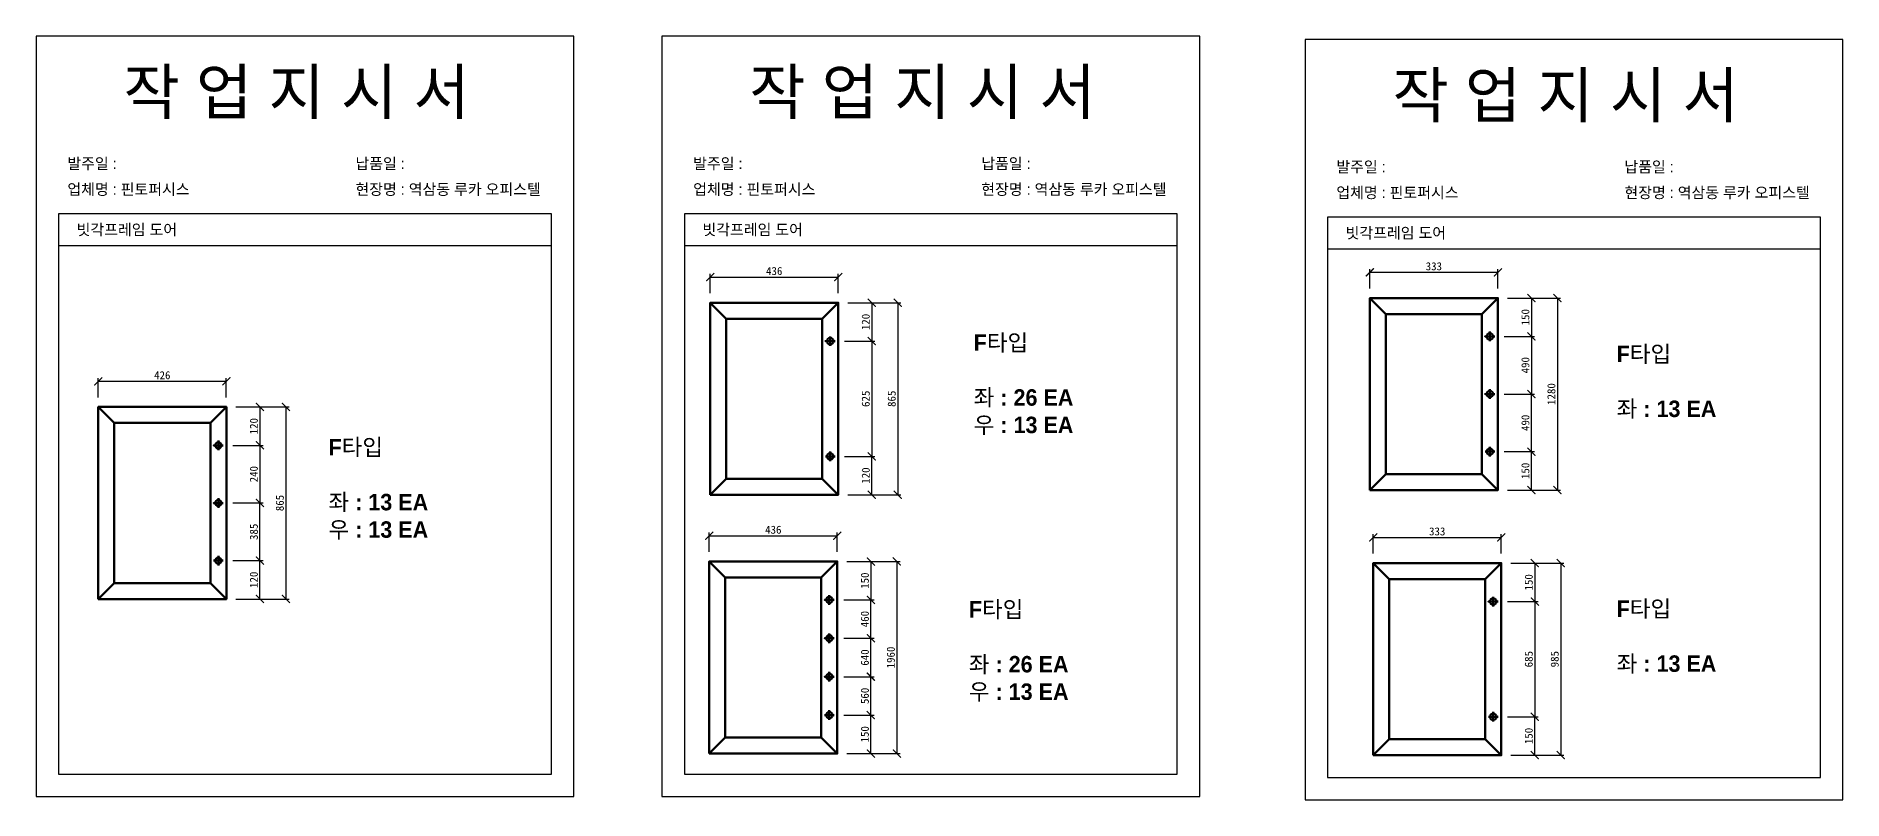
# Model space of a CAD drawing. Header units: millimetres. Extents: x -44117 to 256353, y -2095463 to 65325.
# Drawn here: x 9448 to 15093, y -5926 to -3539 of the extents above; entities that cross this region are included whole.
import ezdxf

# ---------------------------------------------------------------- set-up
doc = ezdxf.new("R2010")
doc.units = ezdxf.units.MM
doc.header["$LTSCALE"] = 10
doc.layers.add('Layer1', color=7, linetype='Continuous', lineweight=70)
doc.dimstyles.new('ISO-25', dxfattribs={"dimtxt": 2.5, "dimasz": 2.5, "dimexe": 1, "dimexo": 1, "dimtad": 1, "dimtxsty": 'Standard', "dimblk": 'ARCHTICK', "dimcen": 2.5, "dimadec": 0, "dimazin": 0, "dimtfac": 1, "dimtmove": 0, "dimatfit": 3, "dimfxl": 0, "dimarcsym": 0})

# ---------------------------------------------------------------- blocks, each defined once
blk = doc.blocks.new('_ArchTick')
at = {"color": 0, "linetype": 'ByBlock', "const_width": 0.15}
blk.add_lwpolyline([(-0.5, -0.5), (0.5, 0.5)], dxfattribs=at)
blk = doc.blocks.new('*D424')
at = {"color": 0, "lineweight": -2}
for p, q in [((9642.5, -4668), (9642.5, -4607.8)), ((9642.5, -4617.8), (10042.5, -4617.8)), ((10042.5, -4668), (10042.5, -4607.8))]:
    blk.add_line(p, q, dxfattribs=at)
at = {"layer": 'Defpoints', "color": 0}
for p in [(10042.5, -4617.8), (9642.5, -4698), (10042.5, -4698)]:
    blk.add_point(p, dxfattribs=at)
at = {"color": 0, "lineweight": -2, "xscale": 25, "yscale": 25, "zscale": 25, "rotation": 180}
blk.add_blockref('_ArchTick', (9642.5, -4617.8), dxfattribs=at)
at = {"color": 0, "lineweight": -2, "xscale": 25, "yscale": 25, "zscale": 25}
blk.add_blockref('_ArchTick', (10042.5, -4617.8), dxfattribs=at)
at = {"color": 0, "insert": (9842.5, -4599), "char_height": 25, "attachment_point": 5}
blk.add_mtext('426', dxfattribs=at)
blk = doc.blocks.new('*D425')
at = {"color": 0, "lineweight": -2}
for p, q in [((10062.5, -5178), (10157.4, -5178)), ((10147.4, -5298), (10147.4, -5178)), ((10072.5, -5298), (10157.4, -5298))]:
    blk.add_line(p, q, dxfattribs=at)
at = {"layer": 'Defpoints', "color": 0}
for p in [(10032.5, -5178), (10147.4, -5178), (10042.5, -5298)]:
    blk.add_point(p, dxfattribs=at)
at = {"color": 0, "lineweight": -2, "xscale": 25, "yscale": 25, "zscale": 25}
for p, rotation in [((10147.4, -5178), 90), ((10147.4, -5298), 270)]:
    blk.add_blockref('_ArchTick', p, dxfattribs=dict(at, rotation=rotation))
at = {"color": 0, "insert": (10128.6, -5238), "char_height": 25, "attachment_point": 5, "rotation": 90}
blk.add_mtext('120', dxfattribs=at)
blk = doc.blocks.new('*D420')
at = {"color": 0, "lineweight": -2}
for p, q in [((10072.5, -4698), (10157.4, -4698)), ((10147.4, -4698), (10147.4, -4818)), ((10062.5, -4818), (10157.4, -4818))]:
    blk.add_line(p, q, dxfattribs=at)
at = {"layer": 'Defpoints', "color": 0}
for p in [(10042.5, -4698), (10032.5, -4818), (10147.4, -4818)]:
    blk.add_point(p, dxfattribs=at)
at = {"color": 0, "lineweight": -2, "xscale": 25, "yscale": 25, "zscale": 25}
for p, rotation in [((10147.4, -4698), 90), ((10147.4, -4818), 270)]:
    blk.add_blockref('_ArchTick', p, dxfattribs=dict(at, rotation=rotation))
at = {"color": 0, "insert": (10128.6, -4758), "char_height": 25, "attachment_point": 5, "rotation": 90}
blk.add_mtext('120', dxfattribs=at)
blk = doc.blocks.new('*D421')
at = {"color": 0, "lineweight": -2}
for p, q in [((10072.5, -4698), (10238.5, -4698)), ((10228.5, -4698), (10228.5, -5298)), ((10072.5, -5298), (10238.5, -5298))]:
    blk.add_line(p, q, dxfattribs=at)
at = {"layer": 'Defpoints', "color": 0}
for p in [(10042.5, -4698), (10042.5, -5298), (10228.5, -5298)]:
    blk.add_point(p, dxfattribs=at)
at = {"color": 0, "lineweight": -2, "xscale": 25, "yscale": 25, "zscale": 25}
for p, rotation in [((10228.5, -4698), 90), ((10228.5, -5298), 270)]:
    blk.add_blockref('_ArchTick', p, dxfattribs=dict(at, rotation=rotation))
at = {"color": 0, "insert": (10209.7, -4998), "char_height": 25, "attachment_point": 5, "rotation": 90}
blk.add_mtext('865', dxfattribs=at)
blk = doc.blocks.new('*D422')
at = {"color": 0, "lineweight": -2}
for p, q in [((10062.5, -4998), (10157.4, -4998)), ((10147.4, -5178), (10147.4, -4998)), ((10062.5, -5178), (10157.4, -5178))]:
    blk.add_line(p, q, dxfattribs=at)
at = {"layer": 'Defpoints', "color": 0}
for p in [(10032.5, -4998), (10147.4, -4998), (10032.5, -5178)]:
    blk.add_point(p, dxfattribs=at)
at = {"color": 0, "lineweight": -2, "xscale": 25, "yscale": 25, "zscale": 25}
for p, rotation in [((10147.4, -4998), 90), ((10147.4, -5178), 270)]:
    blk.add_blockref('_ArchTick', p, dxfattribs=dict(at, rotation=rotation))
at = {"color": 0, "insert": (10128.6, -5088), "char_height": 25, "attachment_point": 5, "rotation": 90}
blk.add_mtext('385', dxfattribs=at)
blk = doc.blocks.new('*D423')
at = {"color": 0, "lineweight": -2}
for p, q in [((10062.5, -4818), (10157.4, -4818)), ((10147.4, -4818), (10147.4, -4998)), ((10062.5, -4998), (10157.4, -4998))]:
    blk.add_line(p, q, dxfattribs=at)
at = {"layer": 'Defpoints', "color": 0}
for p in [(10032.5, -4818), (10032.5, -4998), (10147.4, -4998)]:
    blk.add_point(p, dxfattribs=at)
at = {"color": 0, "lineweight": -2, "xscale": 25, "yscale": 25, "zscale": 25}
for p, rotation in [((10147.4, -4818), 90), ((10147.4, -4998), 270)]:
    blk.add_blockref('_ArchTick', p, dxfattribs=dict(at, rotation=rotation))
at = {"color": 0, "insert": (10128.6, -4908), "char_height": 25, "attachment_point": 5, "rotation": 90}
blk.add_mtext('240', dxfattribs=at)
blk = doc.blocks.new('*D428')
at = {"color": 0, "lineweight": -2}
for p, q in [((11554.1, -4342.4), (11554.1, -4282.1)), ((11954.1, -4342.4), (11954.1, -4282.1)), ((11554.1, -4292.1), (11954.1, -4292.1))]:
    blk.add_line(p, q, dxfattribs=at)
at = {"layer": 'Defpoints', "color": 0}
for p in [(11954.1, -4292.1), (11554.1, -4372.4), (11954.1, -4372.4)]:
    blk.add_point(p, dxfattribs=at)
at = {"color": 0, "lineweight": -2, "xscale": 25, "yscale": 25, "zscale": 25, "rotation": 180}
blk.add_blockref('_ArchTick', (11554.1, -4292.1), dxfattribs=at)
at = {"color": 0, "lineweight": -2, "xscale": 25, "yscale": 25, "zscale": 25}
blk.add_blockref('_ArchTick', (11954.1, -4292.1), dxfattribs=at)
at = {"color": 0, "insert": (11754.1, -4273.4), "char_height": 25, "attachment_point": 5}
blk.add_mtext('436', dxfattribs=at)
blk = doc.blocks.new('*D429')
at = {"color": 0, "lineweight": -2}
for p, q in [((11974.1, -4852.4), (12068.9, -4852.4)), ((12058.9, -4972.4), (12058.9, -4852.4)), ((11984.1, -4972.4), (12068.9, -4972.4))]:
    blk.add_line(p, q, dxfattribs=at)
at = {"layer": 'Defpoints', "color": 0}
for p in [(11944.1, -4852.4), (12058.9, -4852.4), (11954.1, -4972.4)]:
    blk.add_point(p, dxfattribs=at)
at = {"color": 0, "lineweight": -2, "xscale": 25, "yscale": 25, "zscale": 25}
for p, rotation in [((12058.9, -4852.4), 90), ((12058.9, -4972.4), 270)]:
    blk.add_blockref('_ArchTick', p, dxfattribs=dict(at, rotation=rotation))
at = {"color": 0, "insert": (12040.2, -4912.4), "char_height": 25, "attachment_point": 5, "rotation": 90}
blk.add_mtext('120', dxfattribs=at)
blk = doc.blocks.new('*D426')
at = {"color": 0, "lineweight": -2}
for p, q in [((11984.1, -4372.4), (12068.9, -4372.4)), ((12058.9, -4372.4), (12058.9, -4492.4)), ((11974.1, -4492.4), (12068.9, -4492.4))]:
    blk.add_line(p, q, dxfattribs=at)
at = {"layer": 'Defpoints', "color": 0}
for p in [(11954.1, -4372.4), (11944.1, -4492.4), (12058.9, -4492.4)]:
    blk.add_point(p, dxfattribs=at)
at = {"color": 0, "lineweight": -2, "xscale": 25, "yscale": 25, "zscale": 25}
for p, rotation in [((12058.9, -4372.4), 90), ((12058.9, -4492.4), 270)]:
    blk.add_blockref('_ArchTick', p, dxfattribs=dict(at, rotation=rotation))
at = {"color": 0, "insert": (12040.2, -4432.4), "char_height": 25, "attachment_point": 5, "rotation": 90}
blk.add_mtext('120', dxfattribs=at)
blk = doc.blocks.new('*D427')
at = {"color": 0, "lineweight": -2}
for p, q in [((11984.1, -4372.4), (12150, -4372.4)), ((12140, -4372.4), (12140, -4972.4)), ((11984.1, -4972.4), (12150, -4972.4))]:
    blk.add_line(p, q, dxfattribs=at)
at = {"layer": 'Defpoints', "color": 0}
for p in [(11954.1, -4372.4), (11954.1, -4972.4), (12140, -4972.4)]:
    blk.add_point(p, dxfattribs=at)
at = {"color": 0, "lineweight": -2, "xscale": 25, "yscale": 25, "zscale": 25}
for p, rotation in [((12140, -4372.4), 90), ((12140, -4972.4), 270)]:
    blk.add_blockref('_ArchTick', p, dxfattribs=dict(at, rotation=rotation))
at = {"color": 0, "insert": (12121.3, -4672.4), "char_height": 25, "attachment_point": 5, "rotation": 90}
blk.add_mtext('865', dxfattribs=at)
blk = doc.blocks.new('*D430')
at = {"color": 0, "lineweight": -2}
for p, q in [((11974.1, -4492.4), (12068.9, -4492.4)), ((12058.9, -4492.4), (12058.9, -4852.4)), ((11974.1, -4852.4), (12068.9, -4852.4))]:
    blk.add_line(p, q, dxfattribs=at)
at = {"layer": 'Defpoints', "color": 0}
for p in [(11944.1, -4492.4), (11944.1, -4852.4), (12058.9, -4852.4)]:
    blk.add_point(p, dxfattribs=at)
at = {"color": 0, "lineweight": -2, "xscale": 25, "yscale": 25, "zscale": 25}
for p, rotation in [((12058.9, -4492.4), 90), ((12058.9, -4852.4), 270)]:
    blk.add_blockref('_ArchTick', p, dxfattribs=dict(at, rotation=rotation))
at = {"color": 0, "insert": (12040.2, -4672.4), "char_height": 25, "attachment_point": 5, "rotation": 90}
blk.add_mtext('625', dxfattribs=at)
blk = doc.blocks.new('*D436')
at = {"color": 0, "lineweight": -2}
for p, q in [((11551.3, -5150.7), (11551.3, -5090.4)), ((11551.3, -5100.4), (11951.3, -5100.4)), ((11951.3, -5150.7), (11951.3, -5090.4))]:
    blk.add_line(p, q, dxfattribs=at)
at = {"layer": 'Defpoints', "color": 0}
for p in [(11951.3, -5100.4), (11551.3, -5180.7), (11951.3, -5180.7)]:
    blk.add_point(p, dxfattribs=at)
at = {"color": 0, "lineweight": -2, "xscale": 25, "yscale": 25, "zscale": 25, "rotation": 180}
blk.add_blockref('_ArchTick', (11551.3, -5100.4), dxfattribs=at)
at = {"color": 0, "lineweight": -2, "xscale": 25, "yscale": 25, "zscale": 25}
blk.add_blockref('_ArchTick', (11951.3, -5100.4), dxfattribs=at)
at = {"color": 0, "insert": (11751.3, -5081.7), "char_height": 25, "attachment_point": 5}
blk.add_mtext('436', dxfattribs=at)
blk = doc.blocks.new('*D437')
at = {"color": 0, "lineweight": -2}
for p, q in [((11971.3, -5660.7), (12066.1, -5660.7)), ((12056.1, -5780.7), (12056.1, -5660.7)), ((11981.3, -5780.7), (12066.1, -5780.7))]:
    blk.add_line(p, q, dxfattribs=at)
at = {"layer": 'Defpoints', "color": 0}
for p in [(11941.3, -5660.7), (12056.1, -5660.7), (11951.3, -5780.7)]:
    blk.add_point(p, dxfattribs=at)
at = {"color": 0, "lineweight": -2, "xscale": 25, "yscale": 25, "zscale": 25}
for p, rotation in [((12056.1, -5660.7), 90), ((12056.1, -5780.7), 270)]:
    blk.add_blockref('_ArchTick', p, dxfattribs=dict(at, rotation=rotation))
at = {"color": 0, "insert": (12037.4, -5720.7), "char_height": 25, "attachment_point": 5, "rotation": 90}
blk.add_mtext('150', dxfattribs=at)
blk = doc.blocks.new('*D431')
at = {"color": 0, "lineweight": -2}
for p, q in [((11981.3, -5180.7), (12066.1, -5180.7)), ((12056.1, -5180.7), (12056.1, -5300.7)), ((11971.3, -5300.7), (12066.1, -5300.7))]:
    blk.add_line(p, q, dxfattribs=at)
at = {"layer": 'Defpoints', "color": 0}
for p in [(11951.3, -5180.7), (11941.3, -5300.7), (12056.1, -5300.7)]:
    blk.add_point(p, dxfattribs=at)
at = {"color": 0, "lineweight": -2, "xscale": 25, "yscale": 25, "zscale": 25}
for p, rotation in [((12056.1, -5180.7), 90), ((12056.1, -5300.7), 270)]:
    blk.add_blockref('_ArchTick', p, dxfattribs=dict(at, rotation=rotation))
at = {"color": 0, "insert": (12037.4, -5240.7), "char_height": 25, "attachment_point": 5, "rotation": 90}
blk.add_mtext('150', dxfattribs=at)
blk = doc.blocks.new('*D432')
at = {"color": 0, "lineweight": -2}
for p, q in [((11981.3, -5180.7), (12147.2, -5180.7)), ((12137.2, -5180.7), (12137.2, -5780.7)), ((11981.3, -5780.7), (12147.2, -5780.7))]:
    blk.add_line(p, q, dxfattribs=at)
at = {"layer": 'Defpoints', "color": 0}
for p in [(11951.3, -5180.7), (11951.3, -5780.7), (12137.2, -5780.7)]:
    blk.add_point(p, dxfattribs=at)
at = {"color": 0, "lineweight": -2, "xscale": 25, "yscale": 25, "zscale": 25}
for p, rotation in [((12137.2, -5180.7), 90), ((12137.2, -5780.7), 270)]:
    blk.add_blockref('_ArchTick', p, dxfattribs=dict(at, rotation=rotation))
at = {"color": 0, "insert": (12118.5, -5480.7), "char_height": 25, "attachment_point": 5, "rotation": 90}
blk.add_mtext('1960', dxfattribs=at)
blk = doc.blocks.new('*D433')
at = {"color": 0, "lineweight": -2}
for p, q in [((11971.3, -5540.7), (12066.1, -5540.7)), ((12056.1, -5660.7), (12056.1, -5540.7)), ((11971.3, -5660.7), (12066.1, -5660.7))]:
    blk.add_line(p, q, dxfattribs=at)
at = {"layer": 'Defpoints', "color": 0}
for p in [(11941.3, -5540.7), (12056.1, -5540.7), (11941.3, -5660.7)]:
    blk.add_point(p, dxfattribs=at)
at = {"color": 0, "lineweight": -2, "xscale": 25, "yscale": 25, "zscale": 25}
for p, rotation in [((12056.1, -5540.7), 90), ((12056.1, -5660.7), 270)]:
    blk.add_blockref('_ArchTick', p, dxfattribs=dict(at, rotation=rotation))
at = {"color": 0, "insert": (12037.4, -5600.7), "char_height": 25, "attachment_point": 5, "rotation": 90}
blk.add_mtext('560', dxfattribs=at)
blk = doc.blocks.new('*D434')
at = {"color": 0, "lineweight": -2}
for p, q in [((11971.3, -5300.7), (12066.1, -5300.7)), ((12056.1, -5420.7), (12056.1, -5300.7)), ((11971.3, -5420.7), (12066.1, -5420.7))]:
    blk.add_line(p, q, dxfattribs=at)
at = {"layer": 'Defpoints', "color": 0}
for p in [(11941.3, -5300.7), (12056.1, -5300.7), (11941.3, -5420.7)]:
    blk.add_point(p, dxfattribs=at)
at = {"color": 0, "lineweight": -2, "xscale": 25, "yscale": 25, "zscale": 25}
for p, rotation in [((12056.1, -5300.7), 90), ((12056.1, -5420.7), 270)]:
    blk.add_blockref('_ArchTick', p, dxfattribs=dict(at, rotation=rotation))
at = {"color": 0, "insert": (12037.4, -5360.7), "char_height": 25, "attachment_point": 5, "rotation": 90}
blk.add_mtext('460', dxfattribs=at)
blk = doc.blocks.new('*D435')
at = {"color": 0, "lineweight": -2}
for p, q in [((11971.3, -5420.7), (12066.1, -5420.7)), ((12056.1, -5540.7), (12056.1, -5420.7)), ((11971.3, -5540.7), (12066.1, -5540.7))]:
    blk.add_line(p, q, dxfattribs=at)
at = {"layer": 'Defpoints', "color": 0}
for p in [(11941.3, -5420.7), (12056.1, -5420.7), (11941.3, -5540.7)]:
    blk.add_point(p, dxfattribs=at)
at = {"color": 0, "lineweight": -2, "xscale": 25, "yscale": 25, "zscale": 25}
for p, rotation in [((12056.1, -5420.7), 90), ((12056.1, -5540.7), 270)]:
    blk.add_blockref('_ArchTick', p, dxfattribs=dict(at, rotation=rotation))
at = {"color": 0, "insert": (12037.4, -5480.7), "char_height": 25, "attachment_point": 5, "rotation": 90}
blk.add_mtext('640', dxfattribs=at)
blk = doc.blocks.new('*D442')
at = {"color": 0, "lineweight": -2}
for p, q in [((13614.9, -4327.6), (13614.9, -4267.3)), ((13614.9, -4277.3), (14014.9, -4277.3)), ((14014.9, -4327.6), (14014.9, -4267.3))]:
    blk.add_line(p, q, dxfattribs=at)
at = {"layer": 'Defpoints', "color": 0}
for p in [(14014.9, -4277.3), (13614.9, -4357.6), (14014.9, -4357.6)]:
    blk.add_point(p, dxfattribs=at)
at = {"color": 0, "lineweight": -2, "xscale": 25, "yscale": 25, "zscale": 25, "rotation": 180}
blk.add_blockref('_ArchTick', (13614.9, -4277.3), dxfattribs=at)
at = {"color": 0, "lineweight": -2, "xscale": 25, "yscale": 25, "zscale": 25}
blk.add_blockref('_ArchTick', (14014.9, -4277.3), dxfattribs=at)
at = {"color": 0, "insert": (13814.9, -4258.6), "char_height": 25, "attachment_point": 5}
blk.add_mtext('333', dxfattribs=at)
blk = doc.blocks.new('*D443')
at = {"color": 0, "lineweight": -2}
for p, q in [((14034.9, -4837.6), (14129.8, -4837.6)), ((14119.8, -4957.6), (14119.8, -4837.6)), ((14044.9, -4957.6), (14129.8, -4957.6))]:
    blk.add_line(p, q, dxfattribs=at)
at = {"layer": 'Defpoints', "color": 0}
for p in [(14004.9, -4837.6), (14119.8, -4837.6), (14014.9, -4957.6)]:
    blk.add_point(p, dxfattribs=at)
at = {"color": 0, "lineweight": -2, "xscale": 25, "yscale": 25, "zscale": 25}
for p, rotation in [((14119.8, -4837.6), 90), ((14119.8, -4957.6), 270)]:
    blk.add_blockref('_ArchTick', p, dxfattribs=dict(at, rotation=rotation))
at = {"color": 0, "insert": (14101, -4897.6), "char_height": 25, "attachment_point": 5, "rotation": 90}
blk.add_mtext('150', dxfattribs=at)
blk = doc.blocks.new('*D438')
at = {"color": 0, "lineweight": -2}
for p, q in [((14044.9, -4357.6), (14129.8, -4357.6)), ((14119.8, -4357.6), (14119.8, -4477.6)), ((14034.9, -4477.6), (14129.8, -4477.6))]:
    blk.add_line(p, q, dxfattribs=at)
at = {"layer": 'Defpoints', "color": 0}
for p in [(14014.9, -4357.6), (14004.9, -4477.6), (14119.8, -4477.6)]:
    blk.add_point(p, dxfattribs=at)
at = {"color": 0, "lineweight": -2, "xscale": 25, "yscale": 25, "zscale": 25}
for p, rotation in [((14119.8, -4357.6), 90), ((14119.8, -4477.6), 270)]:
    blk.add_blockref('_ArchTick', p, dxfattribs=dict(at, rotation=rotation))
at = {"color": 0, "insert": (14101, -4417.6), "char_height": 25, "attachment_point": 5, "rotation": 90}
blk.add_mtext('150', dxfattribs=at)
blk = doc.blocks.new('*D439')
at = {"color": 0, "lineweight": -2}
for p, q in [((14044.9, -4357.6), (14210.9, -4357.6)), ((14200.9, -4357.6), (14200.9, -4957.6)), ((14044.9, -4957.6), (14210.9, -4957.6))]:
    blk.add_line(p, q, dxfattribs=at)
at = {"layer": 'Defpoints', "color": 0}
for p in [(14014.9, -4357.6), (14014.9, -4957.6), (14200.9, -4957.6)]:
    blk.add_point(p, dxfattribs=at)
at = {"color": 0, "lineweight": -2, "xscale": 25, "yscale": 25, "zscale": 25}
for p, rotation in [((14200.9, -4357.6), 90), ((14200.9, -4957.6), 270)]:
    blk.add_blockref('_ArchTick', p, dxfattribs=dict(at, rotation=rotation))
at = {"color": 0, "insert": (14182.1, -4657.6), "char_height": 25, "attachment_point": 5, "rotation": 90}
blk.add_mtext('1280', dxfattribs=at)
blk = doc.blocks.new('*D440')
at = {"color": 0, "lineweight": -2}
for p, q in [((14034.9, -4657.6), (14129.8, -4657.6)), ((14119.8, -4837.6), (14119.8, -4657.6)), ((14034.9, -4837.6), (14129.8, -4837.6))]:
    blk.add_line(p, q, dxfattribs=at)
at = {"layer": 'Defpoints', "color": 0}
for p in [(14004.9, -4657.6), (14119.8, -4657.6), (14004.9, -4837.6)]:
    blk.add_point(p, dxfattribs=at)
at = {"color": 0, "lineweight": -2, "xscale": 25, "yscale": 25, "zscale": 25}
for p, rotation in [((14119.8, -4657.6), 90), ((14119.8, -4837.6), 270)]:
    blk.add_blockref('_ArchTick', p, dxfattribs=dict(at, rotation=rotation))
at = {"color": 0, "insert": (14101, -4747.6), "char_height": 25, "attachment_point": 5, "rotation": 90}
blk.add_mtext('490', dxfattribs=at)
blk = doc.blocks.new('*D441')
at = {"color": 0, "lineweight": -2}
for p, q in [((14034.9, -4477.6), (14129.8, -4477.6)), ((14119.8, -4477.6), (14119.8, -4657.6)), ((14034.9, -4657.6), (14129.8, -4657.6))]:
    blk.add_line(p, q, dxfattribs=at)
at = {"layer": 'Defpoints', "color": 0}
for p in [(14004.9, -4477.6), (14004.9, -4657.6), (14119.8, -4657.6)]:
    blk.add_point(p, dxfattribs=at)
at = {"color": 0, "lineweight": -2, "xscale": 25, "yscale": 25, "zscale": 25}
for p, rotation in [((14119.8, -4477.6), 90), ((14119.8, -4657.6), 270)]:
    blk.add_blockref('_ArchTick', p, dxfattribs=dict(at, rotation=rotation))
at = {"color": 0, "insert": (14101, -4567.6), "char_height": 25, "attachment_point": 5, "rotation": 90}
blk.add_mtext('490', dxfattribs=at)
blk = doc.blocks.new('*D446')
at = {"color": 0, "lineweight": -2}
for p, q in [((13625.4, -5155.9), (13625.4, -5095.7)), ((13625.4, -5105.7), (14025.4, -5105.7)), ((14025.4, -5155.9), (14025.4, -5095.7))]:
    blk.add_line(p, q, dxfattribs=at)
at = {"layer": 'Defpoints', "color": 0}
for p in [(14025.4, -5105.7), (13625.4, -5185.9), (14025.4, -5185.9)]:
    blk.add_point(p, dxfattribs=at)
at = {"color": 0, "lineweight": -2, "xscale": 25, "yscale": 25, "zscale": 25, "rotation": 180}
blk.add_blockref('_ArchTick', (13625.4, -5105.7), dxfattribs=at)
at = {"color": 0, "lineweight": -2, "xscale": 25, "yscale": 25, "zscale": 25}
blk.add_blockref('_ArchTick', (14025.4, -5105.7), dxfattribs=at)
at = {"color": 0, "insert": (13825.4, -5086.9), "char_height": 25, "attachment_point": 5}
blk.add_mtext('333', dxfattribs=at)
blk = doc.blocks.new('*D447')
at = {"color": 0, "lineweight": -2}
for p, q in [((14045.4, -5665.9), (14140.3, -5665.9)), ((14130.3, -5785.9), (14130.3, -5665.9)), ((14055.4, -5785.9), (14140.3, -5785.9))]:
    blk.add_line(p, q, dxfattribs=at)
at = {"layer": 'Defpoints', "color": 0}
for p in [(14015.4, -5665.9), (14130.3, -5665.9), (14025.4, -5785.9)]:
    blk.add_point(p, dxfattribs=at)
at = {"color": 0, "lineweight": -2, "xscale": 25, "yscale": 25, "zscale": 25}
for p, rotation in [((14130.3, -5665.9), 90), ((14130.3, -5785.9), 270)]:
    blk.add_blockref('_ArchTick', p, dxfattribs=dict(at, rotation=rotation))
at = {"color": 0, "insert": (14111.5, -5725.9), "char_height": 25, "attachment_point": 5, "rotation": 90}
blk.add_mtext('150', dxfattribs=at)
blk = doc.blocks.new('*D444')
at = {"color": 0, "lineweight": -2}
for p, q in [((14055.4, -5185.9), (14140.3, -5185.9)), ((14130.3, -5185.9), (14130.3, -5305.9)), ((14045.4, -5305.9), (14140.3, -5305.9))]:
    blk.add_line(p, q, dxfattribs=at)
at = {"layer": 'Defpoints', "color": 0}
for p in [(14025.4, -5185.9), (14015.4, -5305.9), (14130.3, -5305.9)]:
    blk.add_point(p, dxfattribs=at)
at = {"color": 0, "lineweight": -2, "xscale": 25, "yscale": 25, "zscale": 25}
for p, rotation in [((14130.3, -5185.9), 90), ((14130.3, -5305.9), 270)]:
    blk.add_blockref('_ArchTick', p, dxfattribs=dict(at, rotation=rotation))
at = {"color": 0, "insert": (14111.5, -5245.9), "char_height": 25, "attachment_point": 5, "rotation": 90}
blk.add_mtext('150', dxfattribs=at)
blk = doc.blocks.new('*D445')
at = {"color": 0, "lineweight": -2}
for p, q in [((14055.4, -5185.9), (14221.4, -5185.9)), ((14211.4, -5185.9), (14211.4, -5785.9)), ((14055.4, -5785.9), (14221.4, -5785.9))]:
    blk.add_line(p, q, dxfattribs=at)
at = {"layer": 'Defpoints', "color": 0}
for p in [(14025.4, -5185.9), (14025.4, -5785.9), (14211.4, -5785.9)]:
    blk.add_point(p, dxfattribs=at)
at = {"color": 0, "lineweight": -2, "xscale": 25, "yscale": 25, "zscale": 25}
for p, rotation in [((14211.4, -5185.9), 90), ((14211.4, -5785.9), 270)]:
    blk.add_blockref('_ArchTick', p, dxfattribs=dict(at, rotation=rotation))
at = {"color": 0, "insert": (14192.6, -5485.9), "char_height": 25, "attachment_point": 5, "rotation": 90}
blk.add_mtext('985', dxfattribs=at)
blk = doc.blocks.new('*D448')
at = {"color": 0, "lineweight": -2}
for p, q in [((14045.4, -5305.9), (14140.3, -5305.9)), ((14130.3, -5305.9), (14130.3, -5665.9)), ((14045.4, -5665.9), (14140.3, -5665.9))]:
    blk.add_line(p, q, dxfattribs=at)
at = {"layer": 'Defpoints', "color": 0}
for p in [(14015.4, -5305.9), (14015.4, -5665.9), (14130.3, -5665.9)]:
    blk.add_point(p, dxfattribs=at)
at = {"color": 0, "lineweight": -2, "xscale": 25, "yscale": 25, "zscale": 25}
for p, rotation in [((14130.3, -5305.9), 90), ((14130.3, -5665.9), 270)]:
    blk.add_blockref('_ArchTick', p, dxfattribs=dict(at, rotation=rotation))
at = {"color": 0, "insert": (14111.5, -5485.9), "char_height": 25, "attachment_point": 5, "rotation": 90}
blk.add_mtext('685', dxfattribs=at)

msp = doc.modelspace()

# ---------------------------------------------------------------- linework, layer by layer
for p, q in [((11058.3283, -4094.51472), (9518.3283, -4094.51472)), ((13013.42218, -4094.51472), (11473.42218, -4094.51472)), ((15022.67121, -4104.7099), (13482.67121, -4104.7099)), ((11058.3283, -4194.51472), (9518.3283, -4194.51472)), ((13013.42218, -4194.51472), (11473.42218, -4194.51472)), ((15022.67121, -4204.7099), (13482.67121, -4204.7099))]:
    msp.add_line(p, q)
for points in [[(9448.3283, -5915.345), (11128.3283, -5915.345), (11128.3283, -3539.345), (9448.3283, -3539.345)], [(11403.42218, -5915.345), (13083.42218, -5915.345), (13083.42218, -3539.345), (11403.42218, -3539.345)], [(13412.67121, -5925.54018), (15092.67121, -5925.54018), (15092.67121, -3549.54018), (13412.67121, -3549.54018)]]:
    msp.add_lwpolyline(points, close=True)
for points in [[(9518.3283, -4094.51472), (9518.3283, -5845.345), (11058.3283, -5845.345), (11058.3283, -4094.51472)], [(11473.42218, -4094.51472), (11473.42218, -5845.345), (13013.42218, -5845.345), (13013.42218, -4094.51472)], [(13482.67121, -4104.7099), (13482.67121, -5855.54018), (15022.67121, -5855.54018), (15022.67121, -4104.7099)]]:
    msp.add_lwpolyline(points)
at = {"layer": 'Layer1'}
for p, q in [((11604.09555, -4422.36907), (11554.09555, -4372.36907)), ((11904.09555, -4422.36907), (11954.09555, -4372.36907)), ((13664.93584, -4407.58916), (13614.93584, -4357.58916)), ((13964.93584, -4407.58916), (14014.93584, -4357.58916)), ((11929.09555, -4477.36907), (11929.09555, -4507.36907)), ((13989.93584, -4462.58916), (13989.93584, -4492.58916)), ((13989.93584, -4642.58916), (13989.93584, -4672.58916)), ((9692.54602, -4748.04077), (9642.54602, -4698.04077)), ((9992.54602, -4748.04077), (10042.54602, -4698.04077)), ((10017.54602, -4803.04077), (10017.54602, -4833.04077)), ((11944.09555, -4852.36907), (11914.09555, -4852.36907)), ((11929.09555, -4837.36907), (11929.09555, -4867.36907)), ((14004.93584, -4837.58916), (13974.93584, -4837.58916)), ((13989.93584, -4822.58916), (13989.93584, -4852.58916)), ((13664.93584, -4907.58916), (13614.93584, -4957.58916)), ((14014.93584, -4957.58916), (13964.93584, -4907.58916)), ((11604.09555, -4922.36907), (11554.09555, -4972.36907)), ((11954.09555, -4972.36907), (11904.09555, -4922.36907)), ((10017.54602, -4983.04077), (10017.54602, -5013.04077)), ((10032.54602, -5178.04077), (10002.54602, -5178.04077)), ((10017.54602, -5163.04077), (10017.54602, -5193.04077)), ((11601.29355, -5230.68078), (11551.29355, -5180.68078)), ((11901.29355, -5230.68078), (11951.29355, -5180.68078)), ((13675.44881, -5235.9483), (13625.44881, -5185.9483)), ((13975.44881, -5235.9483), (14025.44881, -5185.9483)), ((9692.54602, -5248.04077), (9642.54602, -5298.04077)), ((10042.54602, -5298.04077), (9992.54602, -5248.04077)), ((11926.29355, -5285.68078), (11926.29355, -5315.68078)), ((14000.44881, -5290.9483), (14000.44881, -5320.9483)), ((11926.29355, -5405.68078), (11926.29355, -5435.68078)), ((11926.29355, -5525.68078), (11926.29355, -5555.68078)), ((11941.29355, -5660.68078), (11911.29355, -5660.68078)), ((11926.29355, -5645.68078), (11926.29355, -5675.68078)), ((14015.44881, -5665.9483), (13985.44881, -5665.9483)), ((14000.44881, -5650.9483), (14000.44881, -5680.9483)), ((11601.29355, -5730.68078), (11551.29355, -5780.68078)), ((11951.29355, -5780.68078), (11901.29355, -5730.68078)), ((13675.44881, -5735.9483), (13625.44881, -5785.9483)), ((14025.44881, -5785.9483), (13975.44881, -5735.9483))]:
    msp.add_line(p, q, dxfattribs=at)
for points in [[(11554.09555, -4972.36907), (11954.09555, -4972.36907), (11954.09555, -4372.36907), (11554.09555, -4372.36907)], [(13614.93584, -4957.58916), (14014.93584, -4957.58916), (14014.93584, -4357.58916), (13614.93584, -4357.58916)], [(11604.09555, -4922.36907), (11904.09555, -4922.36907), (11904.09555, -4422.36907), (11604.09555, -4422.36907)], [(13664.93584, -4907.58916), (13964.93584, -4907.58916), (13964.93584, -4407.58916), (13664.93584, -4407.58916)], [(11944.09555, -4492.36907), (11914.09555, -4492.36907)], [(14004.93584, -4477.58916), (13974.93584, -4477.58916)], [(14004.93584, -4657.58916), (13974.93584, -4657.58916)], [(9642.54602, -5298.04077), (10042.54602, -5298.04077), (10042.54602, -4698.04077), (9642.54602, -4698.04077)], [(9692.54602, -5248.04077), (9992.54602, -5248.04077), (9992.54602, -4748.04077), (9692.54602, -4748.04077)], [(10032.54602, -4818.04077), (10002.54602, -4818.04077)], [(10032.54602, -4998.04077), (10002.54602, -4998.04077)], [(11551.29355, -5780.68078), (11951.29355, -5780.68078), (11951.29355, -5180.68078), (11551.29355, -5180.68078)], [(13625.44881, -5785.9483), (14025.44881, -5785.9483), (14025.44881, -5185.9483), (13625.44881, -5185.9483)], [(11601.29355, -5730.68078), (11901.29355, -5730.68078), (11901.29355, -5230.68078), (11601.29355, -5230.68078)], [(13675.44881, -5735.9483), (13975.44881, -5735.9483), (13975.44881, -5235.9483), (13675.44881, -5235.9483)], [(11941.29355, -5300.68078), (11911.29355, -5300.68078)], [(14015.44881, -5305.9483), (13985.44881, -5305.9483)], [(11941.29355, -5420.68078), (11911.29355, -5420.68078)], [(11941.29355, -5540.68078), (11911.29355, -5540.68078)]]:
    msp.add_lwpolyline(points, close=True, dxfattribs=at)
for centre in [(11929.09555, -4492.36907), (13989.93584, -4477.58916), (13989.93584, -4657.58916), (10017.54602, -4818.04077), (11929.09555, -4852.36907), (13989.93584, -4837.58916), (10017.54602, -4998.04077), (10017.54602, -5178.04077), (11926.29355, -5300.68078), (14000.44881, -5305.9483), (11926.29355, -5420.68078), (11926.29355, -5540.68078), (11926.29355, -5660.68078), (14000.44881, -5665.9483)]:
    msp.add_circle(centre, 10, dxfattribs=at)

# ---------------------------------------------------------------- texts
at = {"attachment_point": 1}
for s, heights, insert, char_height in [('{\\fGulim|b0|i0|c129|p50;작 업 지 시 서}', [-155.84554], (9721.1349, -3643.50751), 140), ('{\\fGulim|b0|i0|c129|p50;작 업 지 시 서}', [-155.84554], (11676.22879, -3643.50751), 140), ('{\\fGulim|b0|i0|c129|p50;작 업 지 시 서}', [-155.84554], (13685.47781, -3653.70269), 140), ('{\\fGulim|b0|i0|c129|p50;발주일 :}', [-38.18216], (9545.92555, -3920.22793), 34.3), ('{\\fGulim|b0|i0|c129|p50;납품일 :}', [-37.67976], (10445.90353, -3920.22793), 34.3), ('{\\fGulim|b0|i0|c129|p50;발주일 :}', [-38.18216], (11501.01943, -3920.22793), 34.3), ('{\\fGulim|b0|i0|c129|p50;납품일 :}', [-37.67976], (12400.99742, -3920.22793), 34.3), ('{\\fGulim|b0|i0|c129|p50;발주일 :}', [-38.18216], (13510.26846, -3930.42311), 34.3), ('{\\fGulim|b0|i0|c129|p50;납품일 :}', [-37.67976], (14410.24644, -3930.42311), 34.3), ('{\\fGulim|b0|i0|c129|p50;업체명 : 핀토퍼시스}', [-38.2735], (9545.92555, -4000.88411), 34.3), ('{\\fGulim|b0|i0|c129|p50;현장명 : 역삼동 루카 오피스텔}', [-38.31917], (10445.90353, -4000.88411), 34.3), ('{\\fGulim|b0|i0|c129|p50;업체명 : 핀토퍼시스}', [-38.2735], (11501.01943, -4000.88411), 34.3), ('{\\fGulim|b0|i0|c129|p50;현장명 : 역삼동 루카 오피스텔}', [-38.31917], (12400.99742, -4000.88411), 34.3), ('{\\fGulim|b0|i0|c129|p50;업체명 : 핀토퍼시스}', [-38.2735], (13510.26846, -4011.07929), 34.3), ('{\\fGulim|b0|i0|c129|p50;현장명 : 역삼동 루카 오피스텔}', [-38.31917], (14410.24644, -4011.07929), 34.3), ('{\\fGulim|b0|i0|c129|p50;빗각프레임 도어}', [-38.36485], (9574.88813, -4126.75268), 34.3), ('{\\fGulim|b0|i0|c129|p50;빗각프레임 도어}', [-38.36485], (11529.98202, -4126.75268), 34.3), ('{\\fGulim|b0|i0|c129|p50;빗각프레임 도어}', [-38.36485], (13539.23104, -4136.94786), 34.3), ('{\\fGulim|b1|i0|c129|p50;F타입\\P\\P좌 : 26 EA\\P우 : 13 EA}', [-318.15972], (12377.27713, -4471.01489), 51.45), ('{\\fGulim|b1|i0|c129|p50;F타입\\P\\P좌 : 13 EA}', [-230.98056], (14386.01896, -4506.37673), 51.45), ('{\\fGulim|b1|i0|c129|p50;F타입\\P\\P좌 : 13 EA\\P우 : 13 EA}', [-318.15972], (10361.72241, -4797.86692), 51.45), ('{\\fGulim|b1|i0|c129|p50;F타입\\P\\P좌 : 26 EA\\P우 : 13 EA}', [-318.15972], (12362.25338, -5304.38648), 51.45), ('{\\fGulim|b1|i0|c129|p50;F타입\\P\\P좌 : 13 EA}', [-230.98056], (14386.01896, -5302.50731), 51.45)]:
    msp.add_mtext_dynamic_manual_height_columns(s, width=3307.3198183, gutter_width=12.5, heights=heights, dxfattribs=dict(at, insert=insert, char_height=char_height))

# ---------------------------------------------------------------- dimensions: what is measured, and where the dimension line sits
for base, p1, p2, text, picture, middle in [((11954.09555, -4292.10927), (11554.09555, -4372.36907), (11954.09555, -4372.36907), '436', '*D428', (11754.09555, -4273.35927)), ((14014.93584, -4277.32936), (13614.93584, -4357.58916), (14014.93584, -4357.58916), '333', '*D442', (13814.93584, -4258.57936)), ((10042.54602, -4617.78097), (9642.54602, -4698.04077), (10042.54602, -4698.04077), '426', '*D424', (9842.54602, -4599.03097)), ((11951.29355, -5100.42098), (11551.29355, -5180.68078), (11951.29355, -5180.68078), '436', '*D436', (11751.29355, -5081.67098)), ((14025.44881, -5105.6885), (13625.44881, -5185.9483), (14025.44881, -5185.9483), '333', '*D446', (13825.44881, -5086.9385))]:
    dim = msp.add_linear_dim(base=base, p1=p1, p2=p2, text=text, dimstyle='ISO-25', override={"dimscale": 10, "dimexo": 3})
    dim.commit()
    dim.dimension.update_dxf_attribs({"geometry": picture, "text_midpoint": middle})
for base, p1, p2, text, override, picture, middle in [((14119.78116, -4477.58916), (14014.93584, -4357.58916), (14004.93584, -4477.58916), '150', {"dimscale": 10, "dimexo": 3}, '*D438', (14101.03116, -4417.58916)), ((14200.85584, -4957.58916), (14014.93584, -4357.58916), (14014.93584, -4957.58916), '1280', {"dimscale": 10, "dimexo": 3}, '*D439', (14182.10584, -4657.58916)), ((12140.01554, -4972.36907), (11954.09555, -4372.36907), (11954.09555, -4972.36907), '865', {"dimscale": 10, "dimexo": 3}, '*D427', (12121.26554, -4672.36907)), ((12058.94087, -4852.36907), (11944.09555, -4492.36907), (11944.09555, -4852.36907), '625', {"dimscale": 10, "dimexo": 3}, '*D430', (12040.19087, -4672.36907)), ((14119.78116, -4657.58916), (14004.93584, -4477.58916), (14004.93584, -4657.58916), '490', {"dimscale": 10, "dimexo": 3}, '*D441', (14101.03116, -4567.58916)), ((10228.46601, -5298.04077), (10042.54602, -4698.04077), (10042.54602, -5298.04077), '865', {"dimscale": 10, "dimexo": 3}, '*D421', (10209.71601, -4998.04077)), ((14119.78116, -4657.58916), (14004.93584, -4837.58916), (14004.93584, -4657.58916), '490', {"dimscale": 10, "dimexo": 3}, '*D440', (14101.03116, -4747.58916)), ((10147.39133, -4998.04077), (10032.54602, -4818.04077), (10032.54602, -4998.04077), '240', {"dimscale": 10, "dimexo": 3}, '*D423', (10128.64133, -4908.04077)), ((14119.78116, -4837.58916), (14014.93584, -4957.58916), (14004.93584, -4837.58916), '150', {"dimscale": 10, "dimexo": 3}, '*D443', (14101.03116, -4897.58916)), ((10147.39133, -4998.04077), (10032.54602, -5178.04077), (10032.54602, -4998.04077), '385', {"dimscale": 10, "dimexo": 3}, '*D422', (10128.64133, -5088.04077)), ((12056.13886, -5300.68078), (11951.29355, -5180.68078), (11941.29355, -5300.68078), '150', {"dimscale": 10, "dimexo": 3}, '*D431', (12037.38886, -5240.68078)), ((12137.21354, -5780.68078), (11951.29355, -5180.68078), (11951.29355, -5780.68078), '1960', {"dimscale": 10, "dimexo": 3}, '*D432', (12118.46354, -5480.68078)), ((14130.29412, -5305.9483), (14025.44881, -5185.9483), (14015.44881, -5305.9483), '150', {"dimscale": 10, "dimexo": 3}, '*D444', (14111.54412, -5245.9483)), ((14211.3688, -5785.9483), (14025.44881, -5185.9483), (14025.44881, -5785.9483), '985', {"dimscale": 10, "dimexo": 3}, '*D445', (14192.6188, -5485.9483)), ((12056.13886, -5300.68078), (11941.29355, -5420.68078), (11941.29355, -5300.68078), '460', {"dimscale": 10, "dimexo": 3, "dimtmove": 1}, '*D434', (12037.38886, -5360.68078)), ((14130.29412, -5665.9483), (14015.44881, -5305.9483), (14015.44881, -5665.9483), '685', {"dimscale": 10, "dimexo": 3}, '*D448', (14111.54412, -5485.9483)), ((12056.13886, -5420.68078), (11941.29355, -5540.68078), (11941.29355, -5420.68078), '640', {"dimscale": 10, "dimexo": 3}, '*D435', (12037.38886, -5480.68078)), ((12056.13886, -5540.68078), (11941.29355, -5660.68078), (11941.29355, -5540.68078), '560', {"dimscale": 10, "dimexo": 3}, '*D433', (12037.38886, -5600.68078)), ((12056.13886, -5660.68078), (11951.29355, -5780.68078), (11941.29355, -5660.68078), '150', {"dimscale": 10, "dimexo": 3}, '*D437', (12037.38886, -5720.68078)), ((14130.29412, -5665.9483), (14025.44881, -5785.9483), (14015.44881, -5665.9483), '150', {"dimscale": 10, "dimexo": 3}, '*D447', (14111.54412, -5725.9483))]:
    dim = msp.add_linear_dim(base=base, p1=p1, p2=p2, angle=90, text=text, dimstyle='ISO-25', override=override)
    dim.commit()
    dim.dimension.update_dxf_attribs({"geometry": picture, "text_midpoint": middle})
for base, p1, p2, picture, middle in [((12058.94087, -4492.36907), (11954.09555, -4372.36907), (11944.09555, -4492.36907), '*D426', (12040.19087, -4432.36907)), ((10147.39133, -4818.04077), (10042.54602, -4698.04077), (10032.54602, -4818.04077), '*D420', (10128.64133, -4758.04077)), ((12058.94087, -4852.36907), (11954.09555, -4972.36907), (11944.09555, -4852.36907), '*D429', (12040.19087, -4912.36907)), ((10147.39133, -5178.04077), (10042.54602, -5298.04077), (10032.54602, -5178.04077), '*D425', (10128.64133, -5238.04077))]:
    dim = msp.add_linear_dim(base=base, p1=p1, p2=p2, angle=90, dimstyle='ISO-25', override={"dimscale": 10, "dimexo": 3})
    dim.commit()
    dim.dimension.update_dxf_attribs({"geometry": picture, "text_midpoint": middle})

doc.saveas('drawing.dxf')
